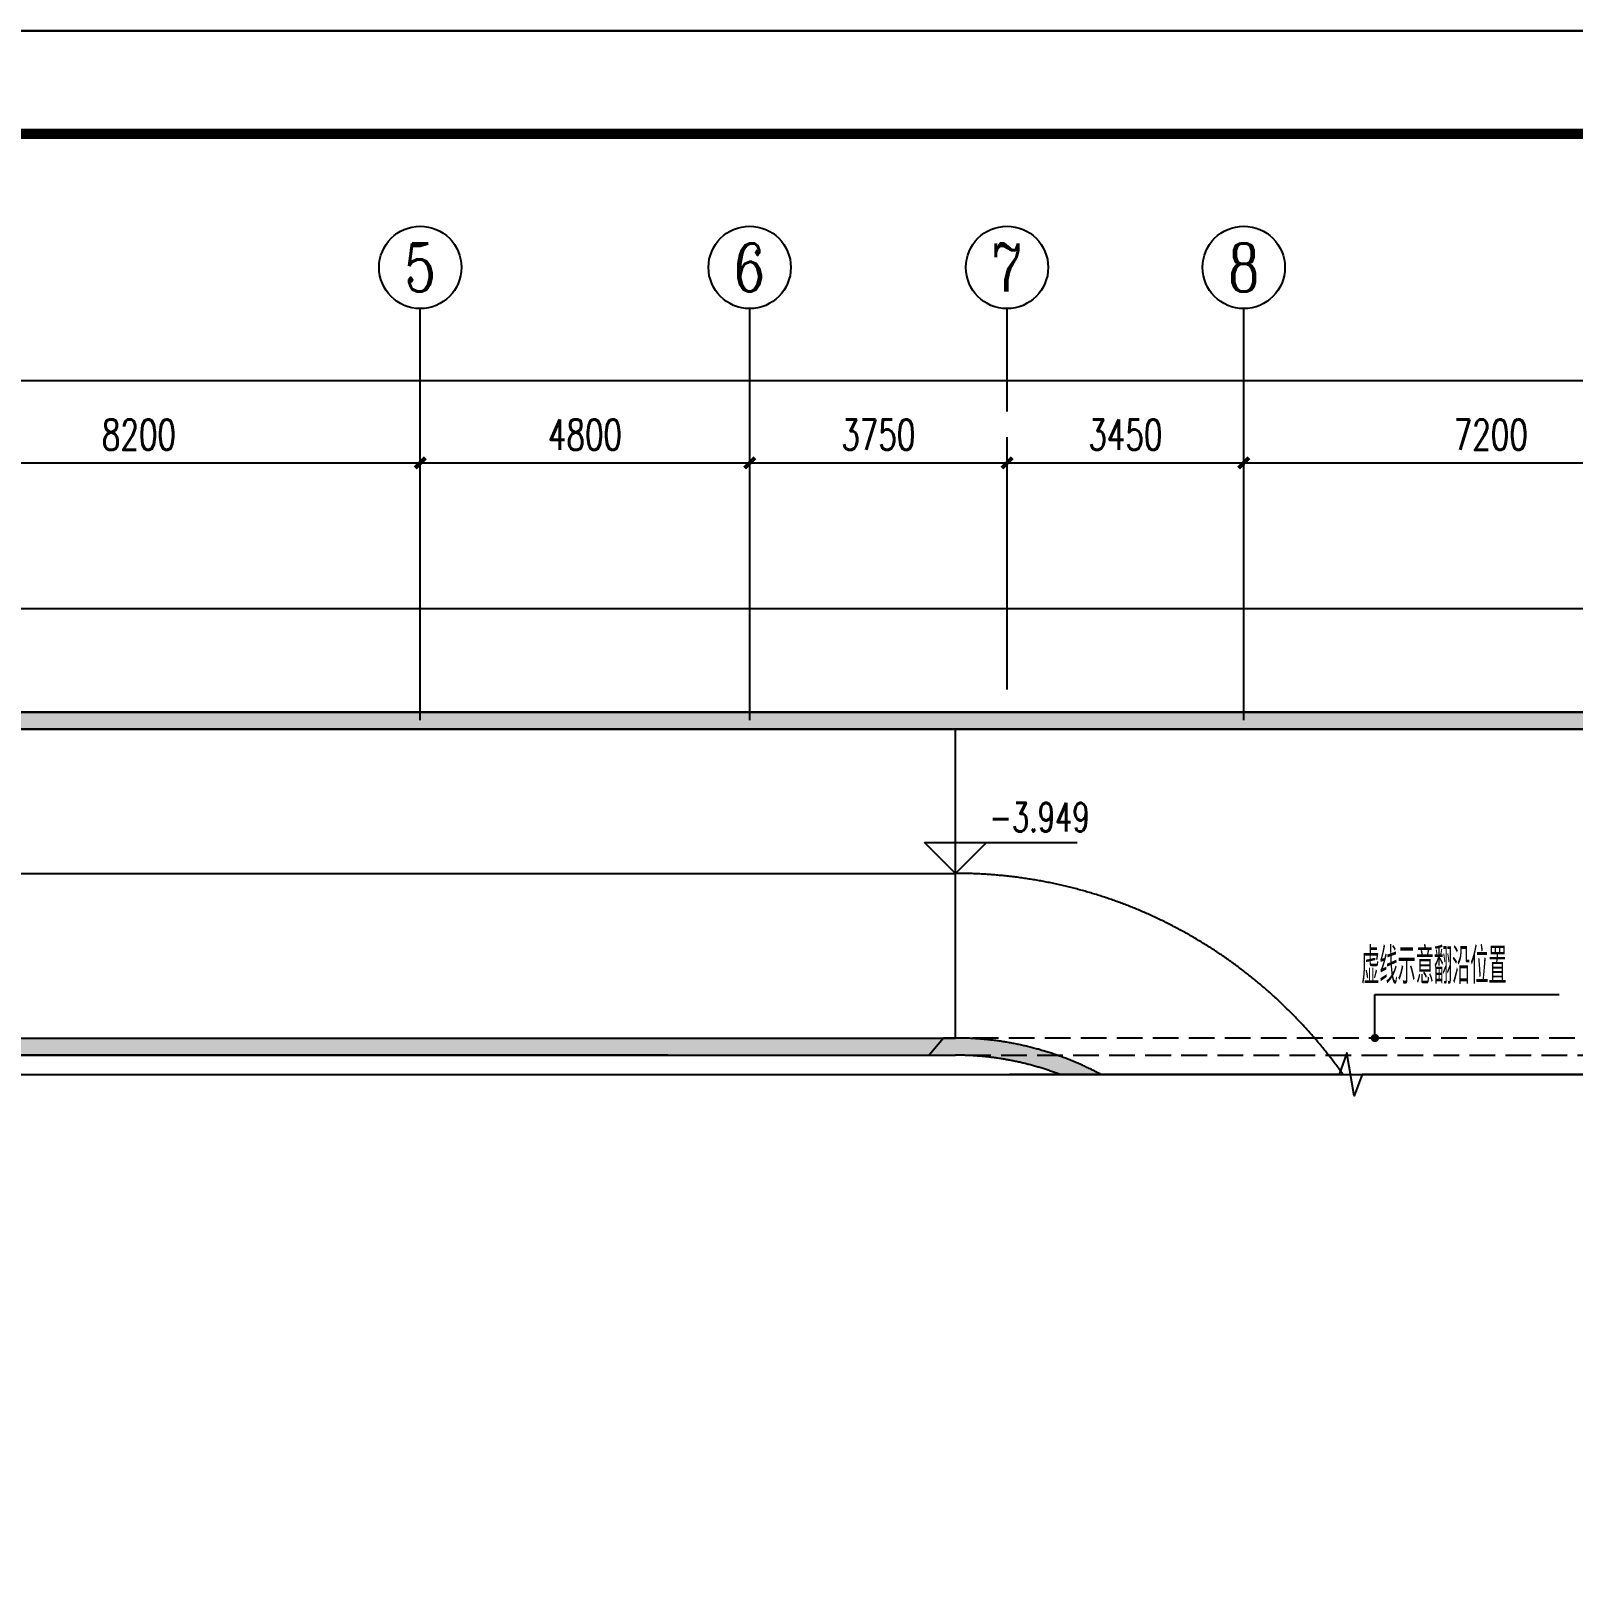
# Model space of a CAD drawing. Extents: x 1398449 to 2142961, y 256969 to 1032940.
# Drawn here: x 1544816 to 1567291, y 862799 to 885233 of the extents above; entities that cross this region are included whole.
import ezdxf
from ezdxf.enums import TextEntityAlignment as Align
from ezdxf.xclip import XClip

# ---------------------------------------------------------------- set-up
doc = ezdxf.new("R2010")
doc.units = 0
doc.header["$LTSCALE"] = 1500
doc.header["$PDSIZE"] = 50
doc.linetypes.add('__DASH', pattern=[0.35, 0.25, -0.1])
for name, color, linetype in [('1-建筑底图', 8, 'Continuous'), ('A-ANNO-IDEN-INDX', 3, 'Continuous'), ('A-ANNO-IDEN-LEVL', 3, 'Continuous'), ('A-ANNO-TXT', 7, 'Continuous'), ('AXIS_TEXT', 7, 'Continuous'), ('BTTK', 7, 'Continuous'), ('PUB_TITLE', 4, 'Continuous'), ('党校-主楼（一期）参照$0$PUB_TITLE', 7, 'Continuous'), ('公用-影线', 8, 'Continuous'), ('建筑-墙体', 2, 'Continuous'), ('覆土', 7, 'Continuous')]:
    doc.layers.add(name, color=color, linetype=linetype)
doc.layers.add('yichutu', color=7, linetype='Continuous', true_color=0xffffff, plot=False)
doc.styles.add('_TCH_AXIS', font='COMPLEX', dxfattribs={"bigfont": 'GBCBIG'})
doc.styles.add('_TCH_DIM_T3', font='SIMPLEX', dxfattribs={"width": 0.705882, "bigfont": 'GBCBIG'})
doc.styles.add('A_DIM', font='simplex.shx', dxfattribs={"width": 0.7, "bigfont": 'gbcbig.shx'})
doc.styles.add('COMPLEX', font='COMPLEX')
doc.styles.add('HZ(TK)', font='geniso.shx', dxfattribs={"width": 0.9, "bigfont": 'hztxt.shx'})
doc.styles.get("Standard").update_dxf_attribs({"font": 'gbeitc.shx', "bigfont": 'gbcbig.shx'})
doc.linetypes.add('JIEDI', pattern='A,1.25,-0.25,0.25,-0.25,0.625,["/",Standard,S=0.6,R=0,X=0,Y=-0.3],0.625,-0.25,0.25,-0.25', length=4)
doc.dimstyles.new('_TCH_ARCH&&150', dxfattribs={"dimtxt": 446.25, "dimasz": 150, "dimexe": 375, "dimexo": 450, "dimgap": 189.375, "dimtad": 1, "dimdec": 0, "dimzin": 0, "dimdsep": 46, "dimtxsty": '_TCH_DIM_T3', "dimblk": 'ARCHTICK', "dimcen": 0.09, "dimclrt": 7, "dimazin": 2, "dimtfac": 1, "dimtdec": 0, "dimtix": 1, "dimtmove": 2, "dimatfit": 3, "dimfxl": 1, "dimtolj": 1, "dimtzin": 0, "dimarcsym": 0})

# ---------------------------------------------------------------- blocks, each defined once
blk = doc.blocks.new('A$C05603C06')
at = {"layer": '公用-影线'}
for points in [[(-24131, 13900), (12300, 13900), (12550, 14150), (-24131, 14150)], [(-23880, 9150), (3000, 9150), (3000, 9400), (-23880, 9400)]]:
    blk.add_hatch(color=256, dxfattribs=at).paths.add_polyline_path(points)
h = blk.add_hatch(color=256, dxfattribs=at)
edge = h.paths.add_edge_path()
edge.add_line((6507, 7300), (6645, 7086))
edge.add_line((6645, 7086), (6644, 7087))
edge.add_line((6644, 7087), (6859, 7215))
edge.add_arc((3000, 4900), 4500, 30.9638, 90)
edge.add_line((3000, 9400), (3000, 9150))
edge.add_arc((3000, 4900), 4250, 34.3819, 90, ccw=False)
for p, q in [((3000, 9400), (3000, 13900)), ((-25931, 11800), (3000, 11800)), ((1910, 9400), (3000, 9400)), ((-1194, 9150), (-12320, 9150)), ((2230, 9150), (3000, 9150))]:
    blk.add_line(p, q)
for points in [[(12400, 9150), (12550, 9150), (12550, 14150), (-24131, 14150), (-24131, 9150), (3000, 9150)], [(12400, 13900), (-25931, 13900), (-25931, 9400), (-25631, 9400), (-25631, 13900)]]:
    blk.add_lwpolyline(points)
blk.add_arc((3000, 4900), 6900, 0, 90)
at = {"layer": 'A-ANNO-IDEN-INDX'}
for p, q in [((9112, 9400), (9112, 10032)), ((9112, 10032), (11798, 10032))]:
    blk.add_line(p, q, dxfattribs=at)
at = {"layer": 'A-ANNO-IDEN-INDX', "const_width": 60}
blk.add_lwpolyline([(9112, 9370, 1), (9112, 9430, 1)], format="xyb", close=True, dxfattribs=at)
at = {"layer": 'A-ANNO-IDEN-LEVL'}
for p, q in [((3000, 11800), (2550, 12250)), ((2550, 12250), (4771, 12250)), ((3000, 11800), (3450, 12250))]:
    blk.add_line(p, q, dxfattribs=at)
at = {"layer": '建筑-墙体'}
for p, q in [((-24131, 14150), (12550, 14150)), ((-24131, 13900), (12300, 13900)), ((-24131, 9400), (3000, 9400)), ((-24131, 9150), (3000, 9150))]:
    blk.add_line(p, q, dxfattribs=at)
for radius, start in [(4500, 30.9638), (4250, 34.3819)]:
    blk.add_arc((3000, 4900), radius, start, 90, dxfattribs=at)
at = {"layer": '覆土', "linetype": '__DASH'}
blk.add_lwpolyline([(2615, 9150), (12550, 9150), (12550, 9400), (2824, 9400)], close=True, dxfattribs=at)
at = {"layer": 'A-ANNO-TXT', "color": 7, "style": 'A_DIM', "width": 0.7}
for s, height, p in [('-3.949', 420, (3493, 12408)), ('虚线示意翻沿位置', 525, (8913, 10189))]:
    blk.add_text(s, height=height, dxfattribs=at).set_placement(p)
blk = doc.blocks.new('_AXISO')
blk.add_circle((0, 0), 0.5)
at = {"layer": 'AXIS_TEXT', "style": 'COMPLEX', "width": 1.041667}
blk.add_attdef('A', text='', height=0.56, dxfattribs=at).set_placement((-0.25, -0.28), (0.25, -0.28), align=Align.FIT)
blk = doc.blocks.new('_ArchTick')
at = {"color": 0, "linetype": 'ByBlock', "const_width": 0.4}
blk.add_lwpolyline([(-0.5, -0.5), (0.5, 0.5)], dxfattribs=at)
blk = doc.blocks.new('*D297')
at = {"layer": '1-建筑底图', "color": 0, "lineweight": -2, "transparency": 16777216}
for p, q in [((-100, 50981), (-100, 55856)), ((139100, 50981), (139100, 55856)), ((-100, 55481), (139100, 55481))]:
    blk.add_line(p, q, dxfattribs=at)
at = {"layer": 'Defpoints', "color": 0}
for p in [(139100, 55481), (-100, 50531), (139100, 50531)]:
    blk.add_point(p, dxfattribs=at)
at = {"layer": '1-建筑底图', "color": 0, "lineweight": -2, "transparency": 16777216, "xscale": 150, "yscale": 150, "zscale": 150, "rotation": 180}
blk.add_blockref('_ArchTick', (-100, 55481), dxfattribs=at)
at = {"layer": '1-建筑底图', "color": 0, "lineweight": -2, "transparency": 16777216, "xscale": 150, "yscale": 150, "zscale": 150}
blk.add_blockref('_ArchTick', (139100, 55481), dxfattribs=at)
at = {"layer": '1-建筑底图', "color": 7, "transparency": 16777216, "insert": (69500, 55893), "char_height": 446.2, "attachment_point": 5, "style": '_TCH_DIM_T3'}
blk.add_mtext('\\A1;139200', dxfattribs=at)
blk = doc.blocks.new('*D302')
at = {"layer": '1-建筑底图', "color": 0, "lineweight": -2, "transparency": 16777216}
for p, q in [((23200, 50981), (23200, 54656)), ((31400, 50981), (31400, 54656)), ((23200, 54281), (31400, 54281))]:
    blk.add_line(p, q, dxfattribs=at)
at = {"layer": 'Defpoints', "color": 0}
for p in [(31400, 54281), (23200, 50531), (31400, 50531)]:
    blk.add_point(p, dxfattribs=at)
at = {"layer": '1-建筑底图', "color": 0, "lineweight": -2, "transparency": 16777216, "xscale": 150, "yscale": 150, "zscale": 150, "rotation": 180}
blk.add_blockref('_ArchTick', (23200, 54281), dxfattribs=at)
at = {"layer": '1-建筑底图', "color": 0, "lineweight": -2, "transparency": 16777216, "xscale": 150, "yscale": 150, "zscale": 150}
blk.add_blockref('_ArchTick', (31400, 54281), dxfattribs=at)
at = {"layer": '1-建筑底图', "color": 7, "transparency": 16777216, "insert": (27300, 54693), "char_height": 446.2, "attachment_point": 5, "style": '_TCH_DIM_T3'}
blk.add_mtext('\\A1;8200', dxfattribs=at)
blk = doc.blocks.new('*D303')
at = {"layer": '1-建筑底图', "color": 0, "lineweight": -2, "transparency": 16777216}
for p, q in [((31400, 50981), (31400, 54656)), ((36200, 50981), (36200, 54656)), ((31400, 54281), (36200, 54281))]:
    blk.add_line(p, q, dxfattribs=at)
at = {"layer": 'Defpoints', "color": 0}
for p in [(36200, 54281), (31400, 50531), (36200, 50531)]:
    blk.add_point(p, dxfattribs=at)
at = {"layer": '1-建筑底图', "color": 0, "lineweight": -2, "transparency": 16777216, "xscale": 150, "yscale": 150, "zscale": 150, "rotation": 180}
blk.add_blockref('_ArchTick', (31400, 54281), dxfattribs=at)
at = {"layer": '1-建筑底图', "color": 0, "lineweight": -2, "transparency": 16777216, "xscale": 150, "yscale": 150, "zscale": 150}
blk.add_blockref('_ArchTick', (36200, 54281), dxfattribs=at)
at = {"layer": '1-建筑底图', "color": 7, "transparency": 16777216, "insert": (33800, 54693), "char_height": 446.2, "attachment_point": 5, "style": '_TCH_DIM_T3'}
blk.add_mtext('\\A1;4800', dxfattribs=at)
blk = doc.blocks.new('*D304')
at = {"layer": '1-建筑底图', "color": 0, "lineweight": -2, "transparency": 16777216}
for p, q in [((36200, 50981), (36200, 54656)), ((39950, 50981), (39950, 54656)), ((36200, 54281), (39950, 54281))]:
    blk.add_line(p, q, dxfattribs=at)
at = {"layer": 'Defpoints', "color": 0}
for p in [(39950, 54281), (36200, 50531), (39950, 50531)]:
    blk.add_point(p, dxfattribs=at)
at = {"layer": '1-建筑底图', "color": 0, "lineweight": -2, "transparency": 16777216, "xscale": 150, "yscale": 150, "zscale": 150, "rotation": 180}
blk.add_blockref('_ArchTick', (36200, 54281), dxfattribs=at)
at = {"layer": '1-建筑底图', "color": 0, "lineweight": -2, "transparency": 16777216, "xscale": 150, "yscale": 150, "zscale": 150}
blk.add_blockref('_ArchTick', (39950, 54281), dxfattribs=at)
at = {"layer": '1-建筑底图', "color": 7, "transparency": 16777216, "insert": (38075, 54693), "char_height": 446.2, "attachment_point": 5, "style": '_TCH_DIM_T3'}
blk.add_mtext('\\A1;3750', dxfattribs=at)
blk = doc.blocks.new('*D305')
at = {"layer": '1-建筑底图', "color": 0, "lineweight": -2, "transparency": 16777216}
for p, q in [((39950, 50981), (39950, 54656)), ((43400, 50981), (43400, 54656)), ((39950, 54281), (43400, 54281))]:
    blk.add_line(p, q, dxfattribs=at)
at = {"layer": 'Defpoints', "color": 0}
for p in [(43400, 54281), (39950, 50531), (43400, 50531)]:
    blk.add_point(p, dxfattribs=at)
at = {"layer": '1-建筑底图', "color": 0, "lineweight": -2, "transparency": 16777216, "xscale": 150, "yscale": 150, "zscale": 150, "rotation": 180}
blk.add_blockref('_ArchTick', (39950, 54281), dxfattribs=at)
at = {"layer": '1-建筑底图', "color": 0, "lineweight": -2, "transparency": 16777216, "xscale": 150, "yscale": 150, "zscale": 150}
blk.add_blockref('_ArchTick', (43400, 54281), dxfattribs=at)
at = {"layer": '1-建筑底图', "color": 7, "transparency": 16777216, "insert": (41675, 54693), "char_height": 446.2, "attachment_point": 5, "style": '_TCH_DIM_T3'}
blk.add_mtext('\\A1;3450', dxfattribs=at)
blk = doc.blocks.new('*D306')
at = {"layer": '1-建筑底图', "color": 0, "lineweight": -2, "transparency": 16777216}
for p, q in [((43400, 50981), (43400, 54656)), ((50600, 50981), (50600, 54656)), ((43400, 54281), (50600, 54281))]:
    blk.add_line(p, q, dxfattribs=at)
at = {"layer": 'Defpoints', "color": 0}
for p in [(50600, 54281), (43400, 50531), (50600, 50531)]:
    blk.add_point(p, dxfattribs=at)
at = {"layer": '1-建筑底图', "color": 0, "lineweight": -2, "transparency": 16777216, "xscale": 150, "yscale": 150, "zscale": 150, "rotation": 180}
blk.add_blockref('_ArchTick', (43400, 54281), dxfattribs=at)
at = {"layer": '1-建筑底图', "color": 0, "lineweight": -2, "transparency": 16777216, "xscale": 150, "yscale": 150, "zscale": 150}
blk.add_blockref('_ArchTick', (50600, 54281), dxfattribs=at)
at = {"layer": '1-建筑底图', "color": 7, "transparency": 16777216, "insert": (47000, 54693), "char_height": 446.2, "attachment_point": 5, "style": '_TCH_DIM_T3'}
blk.add_mtext('\\A1;7200', dxfattribs=at)
blk = doc.blocks.new('vhtemplate_2020年新竖式图框_A1_1_2', base_point=(-420.5, 0))
at = {"layer": 'PUB_TITLE', "color": 7}
blk.add_lwpolyline([(-420.5, 594), (841, 594), (841, 0), (-420.5, 0)], close=True, dxfattribs=at)
at = {"layer": 'PUB_TITLE', "const_width": 1}
blk.add_lwpolyline([(-395.5, 10), (831, 10), (831, 584), (-395.5, 584)], close=True, dxfattribs=at)
at = {"layer": 'BTTK', "color": 4, "style": 'HZ(TK)', "width": 0.9}
for tag, p in [('合作单位', (796, 511.5)), ('建设单位', (796, 209.5)), ('工程名称', (796, 176.5)), ('子项名称', (806, 160)), ('图纸名称', (796, 141))]:
    blk.add_attdef(tag, text='', height=3.5, dxfattribs=at).set_placement(p, align=Align.MIDDLE_CENTER)
for tag, p in [('注册证书号', (808.5, 309.01)), ('注册印章号', (808.5, 301.01)), ('设计号', (806, 193)), ('图别', (789.75, 34)), ('图号', (822.25, 34)), ('版本号', (789.75, 26)), ('日期', (822.25, 26))]:
    blk.add_attdef(tag, text='', height=3.5, dxfattribs=at).set_placement(p, align=Align.MIDDLE)
blk = doc.blocks.new('yct-1261-594-189225-89100-150-1004.0')
at = {"layer": 'yichutu', "color": 7, "true_color": 0xffffff}
blk.add_lwpolyline([(0, 0), (0, 89100), (189225, 89100), (189225, 0)], close=True, dxfattribs=at)
blk = doc.blocks.new('1-一层建筑底图')
at = {"layer": '1-建筑底图'}
for p, q in [((31400, 50530.7), (31400, 56530.7)), ((36200, 50530.7), (36200, 56530.7)), ((39950, 55030.7), (39950, 56530.7)), ((43400, 50530.7), (43400, 56530.7))]:
    blk.add_line(p, q, dxfattribs=at)
blk.add_lwpolyline([(49925.2, 45369.9), (45125.5, 45369.9), (45010.8, 45054.9), (44899.7, 45684.9), (44788, 45369.9), (39988.3, 45369.9)], dxfattribs=at)
ref = blk.add_blockref('_AXISO', (31400, 57130.7), dxfattribs=dict(at, xscale=1200, yscale=1200, zscale=1200))
ref.add_attrib('A', '5', dxfattribs={"layer": 'AXIS_TEXT', "height": 698.9, "style": '_TCH_AXIS'}).set_placement((31167.1, 56781.2), (31633, 56781.2), align=Align.FIT)
ref = blk.add_blockref('_AXISO', (36200, 57130.7), dxfattribs=dict(at, xscale=1200, yscale=1200, zscale=1200))
ref.add_attrib('A', '6', dxfattribs={"layer": 'AXIS_TEXT', "height": 698.9, "style": '_TCH_AXIS'}).set_placement((35967.1, 56781.2), (36433, 56781.2), align=Align.FIT)
ref = blk.add_blockref('_AXISO', (39950, 57130.7), dxfattribs=dict(at, xscale=1200, yscale=1200, zscale=1200))
ref.add_attrib('A', '7', dxfattribs={"layer": 'AXIS_TEXT', "height": 698.9, "style": '_TCH_AXIS'}).set_placement((39717.1, 56781.2), (40183, 56781.2), align=Align.FIT)
ref = blk.add_blockref('_AXISO', (43400, 57130.7), dxfattribs=dict(at, xscale=1200, yscale=1200, zscale=1200))
ref.add_attrib('A', '8', dxfattribs={"layer": 'AXIS_TEXT', "height": 698.9, "style": '_TCH_AXIS'}).set_placement((43167.1, 56781.2), (43633, 56781.2), align=Align.FIT)
ref = blk.add_blockref('A$C05603C06', (36200, 36500), dxfattribs=at)
XClip(ref).set_block_clipping_path([(-30766.6951008267, 8869.8559493814), (13725.1356963144, 15655.7832189617)])
for p1, p2, distance, picture, middle in [((-100, 50530.7), (139100, 50530.7), 4950, '*D297', (69500, 55893.2)), ((23200, 50530.7), (31400, 50530.7), 3750, '*D302', (27300, 54693.2)), ((31400, 50530.7), (36200, 50530.7), 3750, '*D303', (33800, 54693.2)), ((36200, 50530.7), (39950, 50530.7), 3750, '*D304', (38075, 54693.2)), ((39950, 50530.7), (43400, 50530.7), 3750, '*D305', (41675, 54693.2)), ((43400, 50530.7), (50600, 50530.7), 3750, '*D306', (47000, 54693.2))]:
    dim = blk.add_aligned_dim(p1=p1, p2=p2, distance=distance, dimstyle='_TCH_ARCH&&150', dxfattribs=at)
    dim.commit()
    dim.dimension.update_dxf_attribs({"geometry": picture, "text_midpoint": middle})

msp = doc.modelspace()

# ---------------------------------------------------------------- linework, layer by layer
at = {"layer": '党校-主楼（一期）参照$0$PUB_TITLE'}
msp.add_lwpolyline([(1498789.3, 796132.9), (1687939.3, 796132.9), (1687939.3, 885232.9), (1498789.3, 885232.9)], close=True, dxfattribs=at)
at = {"layer": '党校-主楼（一期）参照$0$PUB_TITLE', "const_width": 150}
msp.add_lwpolyline([(1502539.3, 797632.9), (1686439.3, 797632.9), (1686439.3, 883732.9), (1502539.3, 883732.9)], close=True, dxfattribs=at)

# ---------------------------------------------------------------- block references
at = {"xscale": 150, "yscale": 150, "zscale": 150}
msp.add_blockref('vhtemplate_2020年新竖式图框_A1_1_2', (1498714.3, 796132.9), dxfattribs=at)
at = {"layer": '1-建筑底图', "linetype": 'JIEDI'}
msp.add_blockref('1-一层建筑底图', (1519090.9, 824654.4), dxfattribs=at)
at = {"layer": 'yichutu'}
msp.add_blockref('yct-1261-594-189225-89100-150-1004.0', (1498714.3, 796132.9), dxfattribs=at)

doc.saveas('drawing.dxf')
